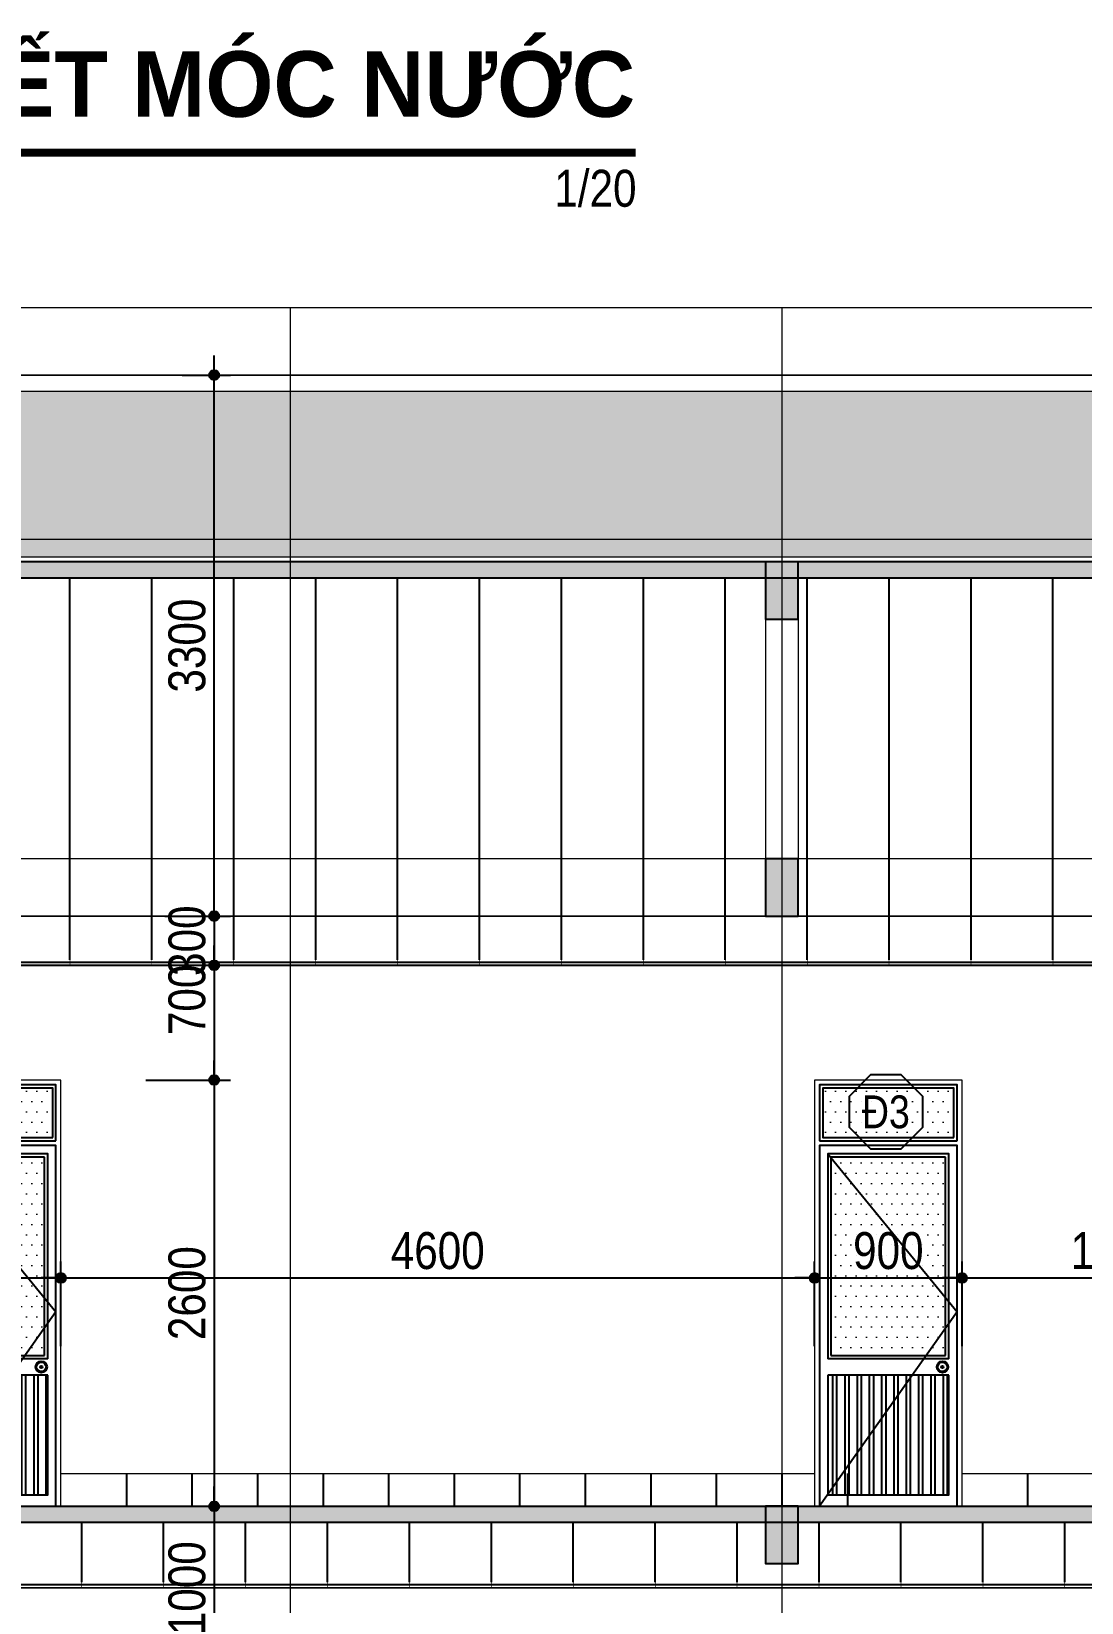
# Model space of a CAD drawing. Extents: x -79995 to 347433, y -157641 to 104789.
# Drawn here: x 6318 to 12728, y -88668 to -79084 of the extents above; entities that cross this region are included whole.
import ezdxf
from ezdxf.enums import TextEntityAlignment as Align

# ---------------------------------------------------------------- set-up
doc = ezdxf.new("R2010")
doc.units = 0
doc.linetypes.add('ACAD_ISO10W100', pattern=[18, 12, -3, 0, -3])
doc.layers.get('DEFPOINTS').update_dxf_attribs({"linetype": 'CONTINUOUS'})
for name, color, linetype in [('daucat', 220, 'CONTINUOUS'), ('DIM', 1, 'CONTINUOUS'), ('DOOR', 20, 'CONTINUOUS'), ('HACH', 8, 'CONTINUOUS'), ('HACTH', 8, 'CONTINUOUS'), ('HATCH', 8, 'CONTINUOUS'), ('HATCHNGOI', 22, 'CONTINUOUS'), ('TAGS', 60, 'CONTINUOUS'), ('TEXT', 7, 'CONTINUOUS'), ('TUONG', 131, 'CONTINUOUS')]:
    doc.layers.add(name, color=color, linetype=linetype)
for name, color, linetype, lineweight in [('kinh', 153, 'CONTINUOUS', 13), ('NET-THAY', 2, 'CONTINUOUS', 13), ('TRUC', 24, 'CONTINUOUS', 0)]:
    doc.layers.add(name, color=color, linetype=linetype, lineweight=lineweight)
doc.styles.add('HEL-CONDENSE', font='')
doc.styles.add('SWISS-CONDENSE', font='')
doc.styles.add('VNI-HELVE-CONDENSEN', font='')
doc.styles.get('HEL-CONDENSE').set_extended_font_data('VNI-Helve-Condense')
doc.styles.get('SWISS-CONDENSE').set_extended_font_data('VNI-Swiss-Condense')
doc.styles.get('VNI-HELVE-CONDENSEN').set_extended_font_data('VNI-Helve-Condense')
doc.dimstyles.new('D100', dxfattribs={"dimtxt": 225, "dimasz": 1.2, "dimexe": 100, "dimexo": 0, "dimgap": 50, "dimtad": 1, "dimdec": 0, "dimzin": 13, "dimdsep": 46, "dimtxsty": 'HEL-CONDENSE', "dimblk": 'D50', "dimcen": 0, "dimclrd": 1, "dimclre": 1, "dimclrt": 7, "dimadec": 0, "dimazin": 0, "dimtfac": 1, "dimtdec": 0, "dimtmove": 0, "dimatfit": 3, "dimldrblk": 'D50', "dimfxl": 1, "dimtolj": 1, "dimtzin": 13, "dimarcsym": 0})
pattern_1 = [(0, (-1085335.75, 102950.75), (31.25, 62.5), [0, -62.5])]

# ---------------------------------------------------------------- blocks, each defined once
blk = doc.blocks.new('A$C16FF33BF')
at = {"layer": 'HATCH', "ltscale": 0.5}
h = blk.add_hatch(dxfattribs=at)
h.set_pattern_fill('ANSI32', color=256, scale=200, angle=45, style=0)
h.set_pattern_definition([(90, (-1840.56, 803.67), (-75, 1e-14), []), (90, (-1815.56, 828.67), (-75, 1e-14), [])])
h.paths.add_polyline_path([(-1323.5, 1533.7), (-1840.6, 1533.7), (-1840.6, 804.2)])
h.paths.add_polyline_path([(-1100.6, 1533.7), (-1323.5, 1533.7), (-1840.6, 804.2), (-1840.6, 803.7), (-1100.6, 803.7)])
at = {"layer": 'kinh'}
h = blk.add_hatch(dxfattribs=at)
h.set_pattern_fill('DOTS', color=256, scale=1000, style=0)
h.set_pattern_definition(pattern_1)
h.paths.add_polyline_path([(-1080.6, 3273.7), (-1860.6, 3273.7), (-1860.6, 2993.7), (-1080.6, 2993.7)])
h = blk.add_hatch(dxfattribs=at)
h.set_pattern_fill('DOTS', color=256, scale=1000, style=0)
h.set_pattern_definition(pattern_1)
h.paths.add_polyline_path([(-1120.6, 2833.7), (-1820.6, 2833.7), (-1820.6, 2824.9), (-1120.6, 1819.2)])
h.paths.add_polyline_path([(-1820.6, 1653.7), (-1120.6, 1653.7), (-1120.6, 1819.2), (-1820.6, 2824.9)])
at = {"layer": 'DOOR'}
for p, q in [((-1100.6, 1633.7), (-1840.6, 1633.7)), ((-1100.6, 1533.7), (-1840.6, 1533.7))]:
    blk.add_line(p, q, dxfattribs=at)
for points in [[(-1050.6, 2963.7), (-1050.6, 3303.7), (-1890.6, 3303.7), (-1890.6, 2963.7)], [(-1890.6, 2963.7), (-1050.6, 2963.7)], [(-1050.6, 733.7), (-1050.6, 2933.7), (-1890.6, 2933.7), (-1890.6, 733.7)], [(-1100.6, 1633.7), (-1100.6, 2883.7), (-1840.6, 2883.7), (-1840.6, 1633.7)], [(-1840.6, 1533.7), (-1840.6, 803.7), (-1100.6, 803.7), (-1100.6, 1533.7)], [(-1145.2, 1583.7), (-1135.8, 1583.7)]]:
    blk.add_lwpolyline(points, dxfattribs=at)
blk.add_circle((-1140, 1583.7), 35.2, dxfattribs=at)
at = {"layer": 'HACTH'}
for p, q in [((-1120.6, 2863.7), (-1820.6, 2863.7)), ((-1820.6, 2863.7), (-1820.6, 1653.7)), ((-1120.6, 1653.7), (-1120.6, 2863.7)), ((-1820.6, 1653.7), (-1120.6, 1653.7))]:
    blk.add_line(p, q, dxfattribs=at)
blk.add_lwpolyline([(-1840.6, 2883.7), (-1050.6, 1918.7), (-1890.6, 733.7)], dxfattribs=at)
for radius in [28.7, 7.25]:
    blk.add_circle((-1140, 1583.7), radius, dxfattribs=at)
at = {"layer": 'HATCH'}
blk.add_lwpolyline([(-1070.6, 2983.7), (-1070.6, 3283.7), (-1870.6, 3283.7), (-1870.6, 2983.7), (-1070.6, 2983.7)], close=True, dxfattribs=at)
at = {"layer": 'NET-THAY'}
for p, q in [((-1920.6, 2933.7), (-1920.6, 733.7)), ((-1020.6, 733.7), (-1020.6, 2933.7))]:
    blk.add_line(p, q, dxfattribs=at)
for points in [[(-1020.6, 2933.7), (-1020.6, 3333.7), (-1920.6, 3333.7), (-1920.6, 2933.7)], [(-1020.6, 733.7), (-1920.6, 733.7)]]:
    blk.add_lwpolyline(points, dxfattribs=at)
blk = doc.blocks.new('KH-CUADI')
at = {"layer": 'TAGS'}
blk.add_lwpolyline([(-124, 300), (-300, 124), (-300, -124), (-124, -300), (124, -300), (300, -124), (300, 124), (124, 300)], close=True, dxfattribs=at)
at = {"layer": 'TAGS', "style": 'VNI-HELVE-CONDENSEN'}
blk.add_attdef('D', text='', height=300, dxfattribs=at).set_placement((0, 0), align=Align.MIDDLE)
blk = doc.blocks.new('D50')
at = {"layer": 'DIM'}
blk.add_hatch(color=256, dxfattribs=at).paths.add_polyline_path([(25, 0, 1), (-25, 0, 1)])
blk.add_line((25, 0), (100, 0), dxfattribs=at)
blk.add_circle((0, 0), 25, dxfattribs=at)
blk = doc.blocks.new('*D1152')
at = {"layer": 'DEFPOINTS', "color": 0, "linetype": 'Continuous', "transparency": 16777216}
for p in [(6498.5, -86687.5), (5598.5, -87103.7), (6498.5, -87103.7)]:
    blk.add_point(p, dxfattribs=at)
at = {"layer": 'DIM', "color": 1, "linetype": 'Continuous', "lineweight": -2, "transparency": 16777216}
for p, q in [((5598.5, -87103.7), (5598.5, -86587.5)), ((6498.5, -87103.7), (6498.5, -86587.5)), ((5599.7, -86687.5), (6497.3, -86687.5))]:
    blk.add_line(p, q, dxfattribs=at)
at = {"layer": 'DIM', "color": 1, "linetype": 'Continuous', "lineweight": -2, "transparency": 16777216, "xscale": 1.199999999999999, "yscale": 1.199999999999999, "zscale": 1.199999999999999, "rotation": 180}
blk.add_blockref('D50', (5598.5, -86687.5), dxfattribs=at)
at = {"layer": 'DIM', "color": 1, "linetype": 'Continuous', "lineweight": -2, "transparency": 16777216, "xscale": 1.199999999999999, "yscale": 1.199999999999999, "zscale": 1.199999999999999}
blk.add_blockref('D50', (6498.5, -86687.5), dxfattribs=at)
at = {"layer": 'DIM', "color": 7, "linetype": 'Continuous', "transparency": 16777216, "insert": (6048.5, -86522.6), "char_height": 225, "attachment_point": 5, "style": 'HEL-CONDENSE'}
blk.add_mtext('\\A1;900', dxfattribs=at)
blk = doc.blocks.new('*D1153')
at = {"layer": 'DEFPOINTS', "color": 0, "linetype": 'Continuous', "transparency": 16777216}
for p in [(11098.5, -86687.5), (6498.5, -87103.7), (11098.5, -87103.7)]:
    blk.add_point(p, dxfattribs=at)
at = {"layer": 'DIM', "color": 1, "linetype": 'Continuous', "lineweight": -2, "transparency": 16777216}
for p, q in [((6498.5, -87103.7), (6498.5, -86587.5)), ((11098.5, -87103.7), (11098.5, -86587.5)), ((6499.7, -86687.5), (11097.3, -86687.5))]:
    blk.add_line(p, q, dxfattribs=at)
at = {"layer": 'DIM', "color": 1, "linetype": 'Continuous', "lineweight": -2, "transparency": 16777216, "xscale": 1.199999999999999, "yscale": 1.199999999999999, "zscale": 1.199999999999999, "rotation": 180}
blk.add_blockref('D50', (6498.5, -86687.5), dxfattribs=at)
at = {"layer": 'DIM', "color": 1, "linetype": 'Continuous', "lineweight": -2, "transparency": 16777216, "xscale": 1.199999999999999, "yscale": 1.199999999999999, "zscale": 1.199999999999999}
blk.add_blockref('D50', (11098.5, -86687.5), dxfattribs=at)
at = {"layer": 'DIM', "color": 7, "linetype": 'Continuous', "transparency": 16777216, "insert": (8798.5, -86522.6), "char_height": 225, "attachment_point": 5, "style": 'HEL-CONDENSE'}
blk.add_mtext('\\A1;4600', dxfattribs=at)
blk = doc.blocks.new('*D1154')
at = {"layer": 'DEFPOINTS', "color": 0, "linetype": 'Continuous', "transparency": 16777216}
for p in [(11998.5, -86687.5), (11098.5, -87103.7), (11998.5, -87103.7)]:
    blk.add_point(p, dxfattribs=at)
at = {"layer": 'DIM', "color": 1, "linetype": 'Continuous', "lineweight": -2, "transparency": 16777216}
for p, q in [((11098.5, -87103.7), (11098.5, -86587.5)), ((11998.5, -87103.7), (11998.5, -86587.5)), ((11099.7, -86687.5), (11997.3, -86687.5))]:
    blk.add_line(p, q, dxfattribs=at)
at = {"layer": 'DIM', "color": 1, "linetype": 'Continuous', "lineweight": -2, "transparency": 16777216, "xscale": 1.199999999999999, "yscale": 1.199999999999999, "zscale": 1.199999999999999, "rotation": 180}
blk.add_blockref('D50', (11098.5, -86687.5), dxfattribs=at)
at = {"layer": 'DIM', "color": 1, "linetype": 'Continuous', "lineweight": -2, "transparency": 16777216, "xscale": 1.199999999999999, "yscale": 1.199999999999999, "zscale": 1.199999999999999}
blk.add_blockref('D50', (11998.5, -86687.5), dxfattribs=at)
at = {"layer": 'DIM', "color": 7, "linetype": 'Continuous', "transparency": 16777216, "insert": (11548.5, -86522.6), "char_height": 225, "attachment_point": 5, "style": 'HEL-CONDENSE'}
blk.add_mtext('\\A1;900', dxfattribs=at)
blk = doc.blocks.new('*D1155')
at = {"layer": 'DEFPOINTS', "color": 0, "linetype": 'Continuous', "transparency": 16777216}
for p in [(13898.5, -86687.5), (13898.5, -86869), (11998.5, -87103.7)]:
    blk.add_point(p, dxfattribs=at)
at = {"layer": 'DIM', "color": 1, "linetype": 'Continuous', "lineweight": -2, "transparency": 16777216}
for p, q in [((11998.5, -87103.7), (11998.5, -86587.5)), ((13898.5, -86869), (13898.5, -86587.5)), ((11999.7, -86687.5), (13897.3, -86687.5))]:
    blk.add_line(p, q, dxfattribs=at)
at = {"layer": 'DIM', "color": 1, "linetype": 'Continuous', "lineweight": -2, "transparency": 16777216, "xscale": 1.199999999999999, "yscale": 1.199999999999999, "zscale": 1.199999999999999, "rotation": 180}
blk.add_blockref('D50', (11998.5, -86687.5), dxfattribs=at)
at = {"layer": 'DIM', "color": 1, "linetype": 'Continuous', "lineweight": -2, "transparency": 16777216, "xscale": 1.199999999999999, "yscale": 1.199999999999999, "zscale": 1.199999999999999}
blk.add_blockref('D50', (13898.5, -86687.5), dxfattribs=at)
at = {"layer": 'DIM', "color": 7, "linetype": 'Continuous', "transparency": 16777216, "insert": (12948.5, -86522.6), "char_height": 225, "attachment_point": 5, "style": 'HEL-CONDENSE'}
blk.add_mtext('\\A1;1900', dxfattribs=at)
blk = doc.blocks.new('*D1177')
at = {"layer": 'DEFPOINTS', "color": 0, "linetype": 'Continuous', "transparency": 16777216}
for p in [(7133.4, -84780.7), (7016.1, -85480.7), (7433.8, -85480.7)]:
    blk.add_point(p, dxfattribs=at)
at = {"layer": 'DIM', "color": 1, "linetype": 'Continuous', "lineweight": -2, "transparency": 16777216}
for p, q in [((7133.4, -84780.7), (7533.8, -84780.7)), ((7433.8, -84781.9), (7433.8, -85479.5)), ((7016.1, -85480.7), (7533.8, -85480.7))]:
    blk.add_line(p, q, dxfattribs=at)
at = {"layer": 'DIM', "color": 1, "linetype": 'Continuous', "lineweight": -2, "transparency": 16777216, "xscale": 1.199999999999999, "yscale": 1.199999999999999, "zscale": 1.199999999999999}
for p, rotation in [((7433.8, -84780.7), 90), ((7433.8, -85480.7), 270)]:
    blk.add_blockref('D50', p, dxfattribs=dict(at, rotation=rotation))
at = {"layer": 'DIM', "color": 7, "linetype": 'Continuous', "transparency": 16777216, "insert": (7268.9, -84991.8), "char_height": 225, "attachment_point": 5, "rotation": 90, "style": 'HEL-CONDENSE'}
blk.add_mtext('\\A1;700', dxfattribs=at)
blk = doc.blocks.new('*D1178')
at = {"layer": 'DEFPOINTS', "color": 0, "linetype": 'Continuous', "transparency": 16777216}
for p in [(7018.3, -85480.7), (7095.8, -88080.7), (7433.8, -88080.7)]:
    blk.add_point(p, dxfattribs=at)
at = {"layer": 'DIM', "color": 1, "linetype": 'Continuous', "lineweight": -2, "transparency": 16777216}
for p, q in [((7018.3, -85480.7), (7533.8, -85480.7)), ((7433.8, -85481.9), (7433.8, -88079.5)), ((7095.8, -88080.7), (7533.8, -88080.7))]:
    blk.add_line(p, q, dxfattribs=at)
at = {"layer": 'DIM', "color": 1, "linetype": 'Continuous', "lineweight": -2, "transparency": 16777216, "xscale": 1.199999999999999, "yscale": 1.199999999999999, "zscale": 1.199999999999999}
for p, rotation in [((7433.8, -85480.7), 90), ((7433.8, -88080.7), 270)]:
    blk.add_blockref('D50', p, dxfattribs=dict(at, rotation=rotation))
at = {"layer": 'DIM', "color": 7, "linetype": 'Continuous', "transparency": 16777216, "insert": (7268.9, -86780.7), "char_height": 225, "attachment_point": 5, "rotation": 90, "style": 'HEL-CONDENSE'}
blk.add_mtext('\\A1;2600', dxfattribs=at)
blk = doc.blocks.new('*D1179')
at = {"layer": 'DEFPOINTS', "color": 0, "linetype": 'Continuous', "transparency": 16777216}
for p in [(7095.8, -88080.7), (6898.5, -89080.7), (7433.8, -89080.7)]:
    blk.add_point(p, dxfattribs=at)
at = {"layer": 'DIM', "color": 1, "linetype": 'Continuous', "lineweight": -2, "transparency": 16777216}
for p, q in [((7095.8, -88080.7), (7533.8, -88080.7)), ((7433.8, -88081.9), (7433.8, -89079.5)), ((6898.5, -89080.7), (7533.8, -89080.7))]:
    blk.add_line(p, q, dxfattribs=at)
at = {"layer": 'DIM', "color": 1, "linetype": 'Continuous', "lineweight": -2, "transparency": 16777216, "xscale": 1.199999999999999, "yscale": 1.199999999999999, "zscale": 1.199999999999999}
for p, rotation in [((7433.8, -88080.7), 90), ((7433.8, -89080.7), 270)]:
    blk.add_blockref('D50', p, dxfattribs=dict(at, rotation=rotation))
at = {"layer": 'DIM', "color": 7, "linetype": 'Continuous', "transparency": 16777216, "insert": (7268.9, -88580.7), "char_height": 225, "attachment_point": 5, "rotation": 90, "style": 'HEL-CONDENSE'}
blk.add_mtext('\\A1;1000', dxfattribs=at)
blk = doc.blocks.new('*D1184')
at = {"layer": 'DEFPOINTS', "color": 0, "linetype": 'Continuous', "transparency": 16777216}
for p in [(7238.4, -81180.7), (7433.8, -81180.7), (7238.4, -84480.7)]:
    blk.add_point(p, dxfattribs=at)
at = {"layer": 'DIM', "color": 1, "linetype": 'Continuous', "lineweight": -2, "transparency": 16777216}
for p, q in [((7238.4, -81180.7), (7533.8, -81180.7)), ((7433.8, -84479.5), (7433.8, -81181.9)), ((7238.4, -84480.7), (7533.8, -84480.7))]:
    blk.add_line(p, q, dxfattribs=at)
at = {"layer": 'DIM', "color": 1, "linetype": 'Continuous', "lineweight": -2, "transparency": 16777216, "xscale": 1.199999999999999, "yscale": 1.199999999999999, "zscale": 1.199999999999999}
for p, rotation in [((7433.8, -81180.7), 90), ((7433.8, -84480.7), 270)]:
    blk.add_blockref('D50', p, dxfattribs=dict(at, rotation=rotation))
at = {"layer": 'DIM', "color": 7, "linetype": 'Continuous', "transparency": 16777216, "insert": (7268.9, -82830.7), "char_height": 225, "attachment_point": 5, "rotation": 90, "style": 'HEL-CONDENSE'}
blk.add_mtext('\\A1;3300', dxfattribs=at)
blk = doc.blocks.new('*D1323')
at = {"layer": 'DEFPOINTS', "color": 0, "linetype": 'Continuous', "transparency": 16777216}
for p in [(7133.4, -84480.7), (7016.1, -84780.7), (7433.8, -84780.7)]:
    blk.add_point(p, dxfattribs=at)
at = {"layer": 'DIM', "color": 1, "linetype": 'Continuous', "lineweight": -2, "transparency": 16777216}
for p, q in [((7133.4, -84480.7), (7533.8, -84480.7)), ((7433.8, -84481.9), (7433.8, -84779.5)), ((7016.1, -84780.7), (7533.8, -84780.7))]:
    blk.add_line(p, q, dxfattribs=at)
at = {"layer": 'DIM', "color": 1, "linetype": 'Continuous', "lineweight": -2, "transparency": 16777216, "xscale": 1.199999999999999, "yscale": 1.199999999999999, "zscale": 1.199999999999999}
for p, rotation in [((7433.8, -84480.7), 90), ((7433.8, -84780.7), 270)]:
    blk.add_blockref('D50', p, dxfattribs=dict(at, rotation=rotation))
at = {"layer": 'DIM', "color": 7, "linetype": 'Continuous', "transparency": 16777216, "insert": (7268.9, -84630.7), "char_height": 225, "attachment_point": 5, "rotation": 90, "style": 'HEL-CONDENSE'}
blk.add_mtext('\\A1;300', dxfattribs=at)

msp = doc.modelspace()

# ---------------------------------------------------------------- hatches: boundary and pattern name
at = {"layer": 'HATCHNGOI'}
h = msp.add_hatch(dxfattribs=at)
h.set_pattern_fill('AR-RSHKE', color=34, scale=15, angle=180, style=0)
h.set_pattern_definition([(180, (-1056383.75, 17784.8), (-382.5, -180), [90, -75, 105, -45, 135, -60]), (180, (-1056473.75, 17777.3), (-382.5, -180), [75, -285, 60, -90]), (180, (-1056653.75, 17796.05), (-382.5, -180), [45, -465]), (270, (-1056383.75, 17784.8), (127.5, -180), [172.5, -547.5]), (270, (-1056473.75, 17784.8), (127.5, -180), [168.75, -551.25]), (270, (-1056548.75, 17784.8), (127.5, -180), [157.5, -562.5]), (270, (-1056653.75, 17796.05), (127.5, -180), [172.5, -547.5]), (270, (-1056698.75, 17796.05), (127.5, -180), [172.5, -547.5]), (270, (-1056833.75, 17784.8), (127.5, -180), [165, -555])])
h.paths.add_polyline_path([(14884.725, -81286.056, 0.1169302), (14862.277, -81280.733), (-8077.228, -81280.733), (-10085.642, -82289.863), (16882.547, -82289.863)])
at = {"layer": 'TUONG'}
h = msp.add_hatch(color=4, dxfattribs=at)
h.paths.add_polyline_path([(13798.452, -82319.863), (10998.452, -82319.863), (10998.452, -82419.863), (13798.452, -82419.863)])
h.paths.add_polyline_path([(10798.452, -82319.863), (7898.452, -82319.863), (7898.452, -82419.863), (10798.452, -82419.863)])
h.paths.add_polyline_path([(7898.452, -82319.863), (5498.452, -82319.863), (5498.452, -82419.863), (7898.452, -82419.863)])
msp.add_hatch(color=256, dxfattribs=at).paths.add_polyline_path([(-13201.548, -88080.733), (19998.452, -88080.733), (19998.452, -88180.733), (-13201.548, -88180.733)])

# ---------------------------------------------------------------- linework, layer by layer
at = {"layer": 'daucat', "const_width": 4}
for points in [[(6553.452, -84680.733), (6553.452, -84780.733), (6523.452, -84780.733)], [(6553.452, -84680.733), (6553.452, -84780.733), (6583.452, -84780.733)], [(7053.452, -84680.733), (7053.452, -84780.733), (7023.452, -84780.733)], [(7053.452, -84680.733), (7053.452, -84780.733), (7083.452, -84780.733)], [(7553.452, -84680.733), (7553.452, -84780.733), (7523.452, -84780.733)], [(7553.452, -84680.733), (7553.452, -84780.733), (7583.452, -84780.733)], [(8053.452, -84680.733), (8053.452, -84780.733), (8023.452, -84780.733)], [(8053.452, -84680.733), (8053.452, -84780.733), (8083.452, -84780.733)], [(8553.452, -84680.733), (8553.452, -84780.733), (8523.452, -84780.733)], [(8553.452, -84680.733), (8553.452, -84780.733), (8583.452, -84780.733)], [(9053.452, -84680.733), (9053.452, -84780.733), (9023.452, -84780.733)], [(9053.452, -84680.733), (9053.452, -84780.733), (9083.452, -84780.733)], [(9553.452, -84680.733), (9553.452, -84780.733), (9523.452, -84780.733)], [(9553.452, -84680.733), (9553.452, -84780.733), (9583.452, -84780.733)], [(10053.452, -84680.733), (10053.452, -84780.733), (10023.452, -84780.733)], [(10053.452, -84680.733), (10053.452, -84780.733), (10083.452, -84780.733)], [(10553.452, -84680.733), (10553.452, -84780.733), (10523.452, -84780.733)], [(10553.452, -84680.733), (10553.452, -84780.733), (10583.452, -84780.733)], [(11053.452, -84680.733), (11053.452, -84780.733), (11023.452, -84780.733)], [(11053.452, -84680.733), (11053.452, -84780.733), (11083.452, -84780.733)], [(11553.452, -84680.733), (11553.452, -84780.733), (11523.452, -84780.733)], [(11553.452, -84680.733), (11553.452, -84780.733), (11583.452, -84780.733)], [(12053.452, -84680.733), (12053.452, -84780.733), (12023.452, -84780.733)], [(12053.452, -84680.733), (12053.452, -84780.733), (12083.452, -84780.733)], [(12553.452, -84680.733), (12553.452, -84780.733), (12523.452, -84780.733)], [(12553.452, -84680.733), (12553.452, -84780.733), (12583.452, -84780.733)], [(6625.698, -88476.547), (6625.698, -88576.547), (6595.698, -88576.547)], [(6625.698, -88476.547), (6625.698, -88576.547), (6655.698, -88576.547)], [(7125.698, -88476.547), (7125.698, -88576.547), (7095.698, -88576.547)], [(7125.698, -88476.547), (7125.698, -88576.547), (7155.698, -88576.547)], [(7625.698, -88476.547), (7625.698, -88576.547), (7595.698, -88576.547)], [(7625.698, -88476.547), (7625.698, -88576.547), (7655.698, -88576.547)], [(8125.698, -88476.547), (8125.698, -88576.547), (8095.698, -88576.547)], [(8125.698, -88476.547), (8125.698, -88576.547), (8155.698, -88576.547)], [(8625.698, -88476.547), (8625.698, -88576.547), (8595.698, -88576.547)], [(8625.698, -88476.547), (8625.698, -88576.547), (8655.698, -88576.547)], [(9125.698, -88476.547), (9125.698, -88576.547), (9095.698, -88576.547)], [(9125.698, -88476.547), (9125.698, -88576.547), (9155.698, -88576.547)], [(9625.698, -88476.547), (9625.698, -88576.547), (9595.698, -88576.547)], [(9625.698, -88476.547), (9625.698, -88576.547), (9655.698, -88576.547)], [(10125.698, -88476.547), (10125.698, -88576.547), (10095.698, -88576.547)], [(10125.698, -88476.547), (10125.698, -88576.547), (10155.698, -88576.547)], [(10625.698, -88476.547), (10625.698, -88576.547), (10595.698, -88576.547)], [(10625.698, -88476.547), (10625.698, -88576.547), (10655.698, -88576.547)], [(11125.698, -88476.547), (11125.698, -88576.547), (11095.698, -88576.547)], [(11125.698, -88476.547), (11125.698, -88576.547), (11155.698, -88576.547)], [(11625.698, -88476.547), (11625.698, -88576.547), (11595.698, -88576.547)], [(11625.698, -88476.547), (11625.698, -88576.547), (11655.698, -88576.547)], [(12125.698, -88476.547), (12125.698, -88576.547), (12095.698, -88576.547)], [(12125.698, -88476.547), (12125.698, -88576.547), (12155.698, -88576.547)], [(12625.698, -88476.547), (12625.698, -88576.547), (12595.698, -88576.547)], [(12625.698, -88476.547), (12625.698, -88576.547), (12655.698, -88576.547)]]:
    msp.add_lwpolyline(points, dxfattribs=at)
at = {"layer": 'DOOR'}
for p, q in [((6898.448, -87880.733), (6898.448, -88080.733)), ((7298.448, -87880.733), (7298.448, -88080.733)), ((7298.448, -87880.733), (7298.448, -88080.733)), ((7698.448, -87880.733), (7698.448, -88080.733)), ((8098.448, -87880.733), (8098.448, -88080.733)), ((8498.448, -87880.733), (8498.448, -88080.733)), ((8898.448, -87880.733), (8898.448, -88080.733)), ((9298.444, -87880.733), (9298.444, -88080.733)), ((9698.444, -87880.733), (9698.444, -88080.733)), ((9698.444, -87880.733), (9698.444, -88080.733)), ((10098.444, -87880.733), (10098.444, -88080.733)), ((10498.444, -87880.733), (10498.444, -88080.733)), ((10898.444, -87880.733), (10898.444, -88080.733)), ((11298.444, -87880.733), (11298.444, -88080.733)), ((12398.448, -87880.733), (12398.448, -88080.733)), ((19798.455, -88560.733), (-13001.545, -88556.547))]:
    msp.add_line(p, q, dxfattribs=at)
at = {"layer": 'DOOR', "linetype": 'Continuous'}
msp.add_line((19798.452, -88580.733), (-13001.548, -88576.547), dxfattribs=at)
at = {"layer": 'DOOR'}
for points in [[(-13001.548, -84760.733), (19798.452, -84760.733)], [(-13001.548, -84780.733), (19798.452, -84780.733)]]:
    msp.add_lwpolyline(points, dxfattribs=at)
at = {"layer": 'HACH'}
for points in [[(6553.452, -84747.143), (6553.452, -82419.863)], [(7053.452, -84747.143), (7053.452, -82419.863)], [(7553.452, -84747.143), (7553.452, -82419.863)], [(8053.452, -84747.143), (8053.452, -82419.863)], [(8553.452, -84747.143), (8553.452, -82419.863)], [(9053.452, -84747.143), (9053.452, -82419.863)], [(9553.452, -84747.143), (9553.452, -82419.863)], [(10053.452, -84747.143), (10053.452, -82419.863)], [(10553.452, -84747.143), (10553.452, -82419.863)], [(11053.452, -84747.143), (11053.452, -82419.863)], [(11553.452, -84747.143), (11553.452, -82419.863)], [(12053.452, -84747.143), (12053.452, -82419.863)], [(12553.452, -84747.143), (12553.452, -82419.863)], [(6625.698, -88542.957), (6625.698, -88176.547)], [(7125.698, -88542.957), (7125.698, -88176.547)], [(7625.698, -88542.957), (7625.698, -88176.547)], [(8125.698, -88542.957), (8125.698, -88176.547)], [(8625.698, -88542.957), (8625.698, -88176.547)], [(9125.698, -88542.957), (9125.698, -88176.547)], [(9625.698, -88542.957), (9625.698, -88176.547)], [(10125.698, -88542.957), (10125.698, -88176.547)], [(10625.698, -88542.957), (10625.698, -88176.547)], [(11125.698, -88542.957), (11125.698, -88176.547)], [(11625.698, -88542.957), (11625.698, -88176.547)], [(12125.698, -88542.957), (12125.698, -88176.547)], [(12625.698, -88542.957), (12625.698, -88176.547)]]:
    msp.add_lwpolyline(points, dxfattribs=at)
at = {"layer": 'NET-THAY'}
for p, q in [((14897.843, -81180.733), (-8100.938, -81180.733)), ((14874.132, -81280.733), (-8077.228, -81280.733)), ((-10308.377, -82289.863), (17105.282, -82289.863)), ((10798.452, -82669.863), (10798.452, -84130.733)), ((10998.452, -82669.863), (10998.452, -84130.733)), ((19898.452, -84130.733), (-13101.548, -84130.733)), ((19798.452, -84480.733), (-13001.548, -84480.733)), ((6498.452, -87880.733), (11098.452, -87880.733)), ((11998.452, -87880.733), (13898.452, -87880.733))]:
    msp.add_line(p, q, dxfattribs=at)
at = {"layer": 'TEXT', "color": 7, "linetype": 'ByBlock', "const_width": 48.75}
msp.add_lwpolyline([(10007.185, -79823.34), (5346.362, -79823.34), (10007.185, -79823.34), (4162.158, -79823.34)], dxfattribs=at)
at = {"layer": 'TRUC', "linetype": 'ACAD_ISO10W100', "ltscale": 50}
msp.add_line((-15386.532, -88080.733), (21808.188, -88080.733), dxfattribs=at)
at = {"layer": 'TRUC', "linetype": 'ACAD_ISO10W100', "ltscale": 0.2}
for points in [[(-15386.532, -80769.167), (21808.188, -80769.167)], [(7898.452, -80769.167), (7898.452, -94830.733)], [(10898.452, -80769.167), (10898.452, -94830.733)], [(-15386.532, -81180.733), (21808.188, -81180.733)], [(-15386.532, -82180.733), (21808.188, -82180.733)], [(-15386.532, -84480.733), (21808.188, -84480.733)]]:
    msp.add_lwpolyline(points, dxfattribs=at)
msp.add_lwpolyline([(-15386.532, -80769.167), (21808.188, -80769.167), (21808.188, -94830.733), (-15386.532, -94830.733)], close=True, dxfattribs=at)
at = {"layer": 'TUONG', "color": 4}
for p, q in [((16942.254, -82319.863), (-10145.35, -82319.863)), ((16918.544, -82419.863), (-10121.639, -82419.863)), ((10798.452, -82469.863), (10798.452, -82669.863)), ((10798.452, -84280.733), (10798.452, -84480.733)), ((10798.452, -88230.733), (10798.452, -88430.733))]:
    msp.add_line(p, q, dxfattribs=at)
at = {"layer": 'TUONG'}
for p, q in [((-13201.548, -88080.733), (19998.452, -88080.733)), ((19998.452, -88180.733), (-13201.548, -88180.733))]:
    msp.add_line(p, q, dxfattribs=at)
at = {"layer": 'TUONG', "color": 4}
for points in [[(10998.452, -82319.863), (10798.452, -82319.863), (10798.452, -82669.863), (10998.452, -82669.863)], [(10998.452, -84130.733), (10798.452, -84130.733), (10798.452, -84480.733), (10998.452, -84480.733)], [(10998.452, -88080.733), (10798.452, -88080.733), (10798.452, -88430.733), (10998.452, -88430.733)]]:
    msp.add_lwpolyline(points, close=True, dxfattribs=at)
at = {"layer": 'TUONG'}
for points in [[(10998.452, -82669.863), (10798.452, -82669.863), (10998.452, -82319.863), (10798.452, -82319.863)], [(10998.452, -84480.733), (10798.452, -84480.733), (10998.452, -84130.733), (10798.452, -84130.733)], [(10998.452, -88430.733), (10798.452, -88430.733), (10998.452, -88080.733), (10798.452, -88080.733)]]:
    msp.add_trace(points, dxfattribs=at)

# ---------------------------------------------------------------- block references
at = {"layer": 'DOOR'}
for p in [(7519.015, -88814.4), (13019.015, -88814.4)]:
    msp.add_blockref('A$C16FF33BF', p, dxfattribs=at)
at = {"layer": 'TAGS', "linetype": 'Continuous'}
ref = msp.add_blockref('KH-CUADI', (11533.512, -85674.579), dxfattribs=dict(at, xscale=0.75, yscale=0.75, zscale=0.75, rotation=180))
ref.add_attrib('D', 'Ñ3', dxfattribs={"color": 7, "height": 200, "style": 'VNI-HELVE-CONDENSEN'}).set_placement((11533.512, -85674.579), align=Align.MIDDLE)

# ---------------------------------------------------------------- texts
at = {"layer": 'TEXT', "color": 7, "insert": (4556.873, -79205.086), "char_height": 400, "attachment_point": 1, "style": 'SWISS-CONDENSE'}
msp.add_mtext('{\\fVNI-Avo|b1|i0|c0|p2;CHI TIEÁT MOÙC NÖÔÙC}', dxfattribs=at)
at = {"layer": 'TEXT', "color": 7, "linetype": 'ByBlock', "insert": (9510.146, -79928.337), "char_height": 225, "attachment_point": 1, "style": 'SWISS-CONDENSE'}
msp.add_mtext('{\\fVNI-Helve-Condense|b0|i0|c0|p2;1/20}', dxfattribs=at)

# ---------------------------------------------------------------- dimensions: what is measured, and where the dimension line sits
at = {"layer": 'DIM', "linetype": 'Continuous'}
dim = msp.add_linear_dim(base=(7433.755, -81180.733), p1=(7238.39, -84480.733), p2=(7238.39, -81180.733), angle=90, dimstyle='D100', dxfattribs=at)
dim.commit()
dim.dimension.update_dxf_attribs({"geometry": '*D1184', "text_midpoint": (7268.855, -82830.733)})
for base, p1, p2, picture, middle in [((7433.755, -84780.733), (7133.45, -84480.733), (7016.104, -84780.733), '*D1323', (7433.755, -84630.733)), ((7433.755, -85480.733), (7133.45, -84780.733), (7016.104, -85480.733), '*D1177', (7433.755, -84991.85))]:
    dim = msp.add_linear_dim(base=base, p1=p1, p2=p2, angle=90, dimstyle='D100', dxfattribs=at)
    dim.commit()
    dim.dimension.update_dxf_attribs({"geometry": picture, "text_midpoint": middle, "dimtype": 160})
for base, p1, p2, picture, middle in [((7433.755, -88080.733), (7018.287, -85480.733), (7095.807, -88080.733), '*D1178', (7268.855, -86780.733)), ((7433.755, -89080.733), (7095.807, -88080.733), (6898.452, -89080.733), '*D1179', (7268.855, -88580.733))]:
    dim = msp.add_linear_dim(base=base, p1=p1, p2=p2, angle=90, dimstyle='D100', override={"dimtmove": 1}, dxfattribs=at)
    dim.commit()
    dim.dimension.update_dxf_attribs({"geometry": picture, "text_midpoint": middle})
for base, p1, p2, picture, middle in [((6498.452, -86687.468), (5598.452, -87103.723), (6498.452, -87103.723), '*D1152', (6048.452, -86522.568)), ((11098.452, -86687.468), (6498.452, -87103.723), (11098.452, -87103.723), '*D1153', (8798.452, -86522.568)), ((11998.452, -86687.468), (11098.452, -87103.723), (11998.452, -87103.723), '*D1154', (11548.452, -86522.568)), ((13898.452, -86687.468), (11998.452, -87103.723), (13898.452, -86868.969), '*D1155', (12948.452, -86522.568))]:
    dim = msp.add_linear_dim(base=base, p1=p1, p2=p2, dimstyle='D100', override={"dimtmove": 1}, dxfattribs=at)
    dim.commit()
    dim.dimension.update_dxf_attribs({"geometry": picture, "text_midpoint": middle})

doc.saveas('drawing.dxf')
